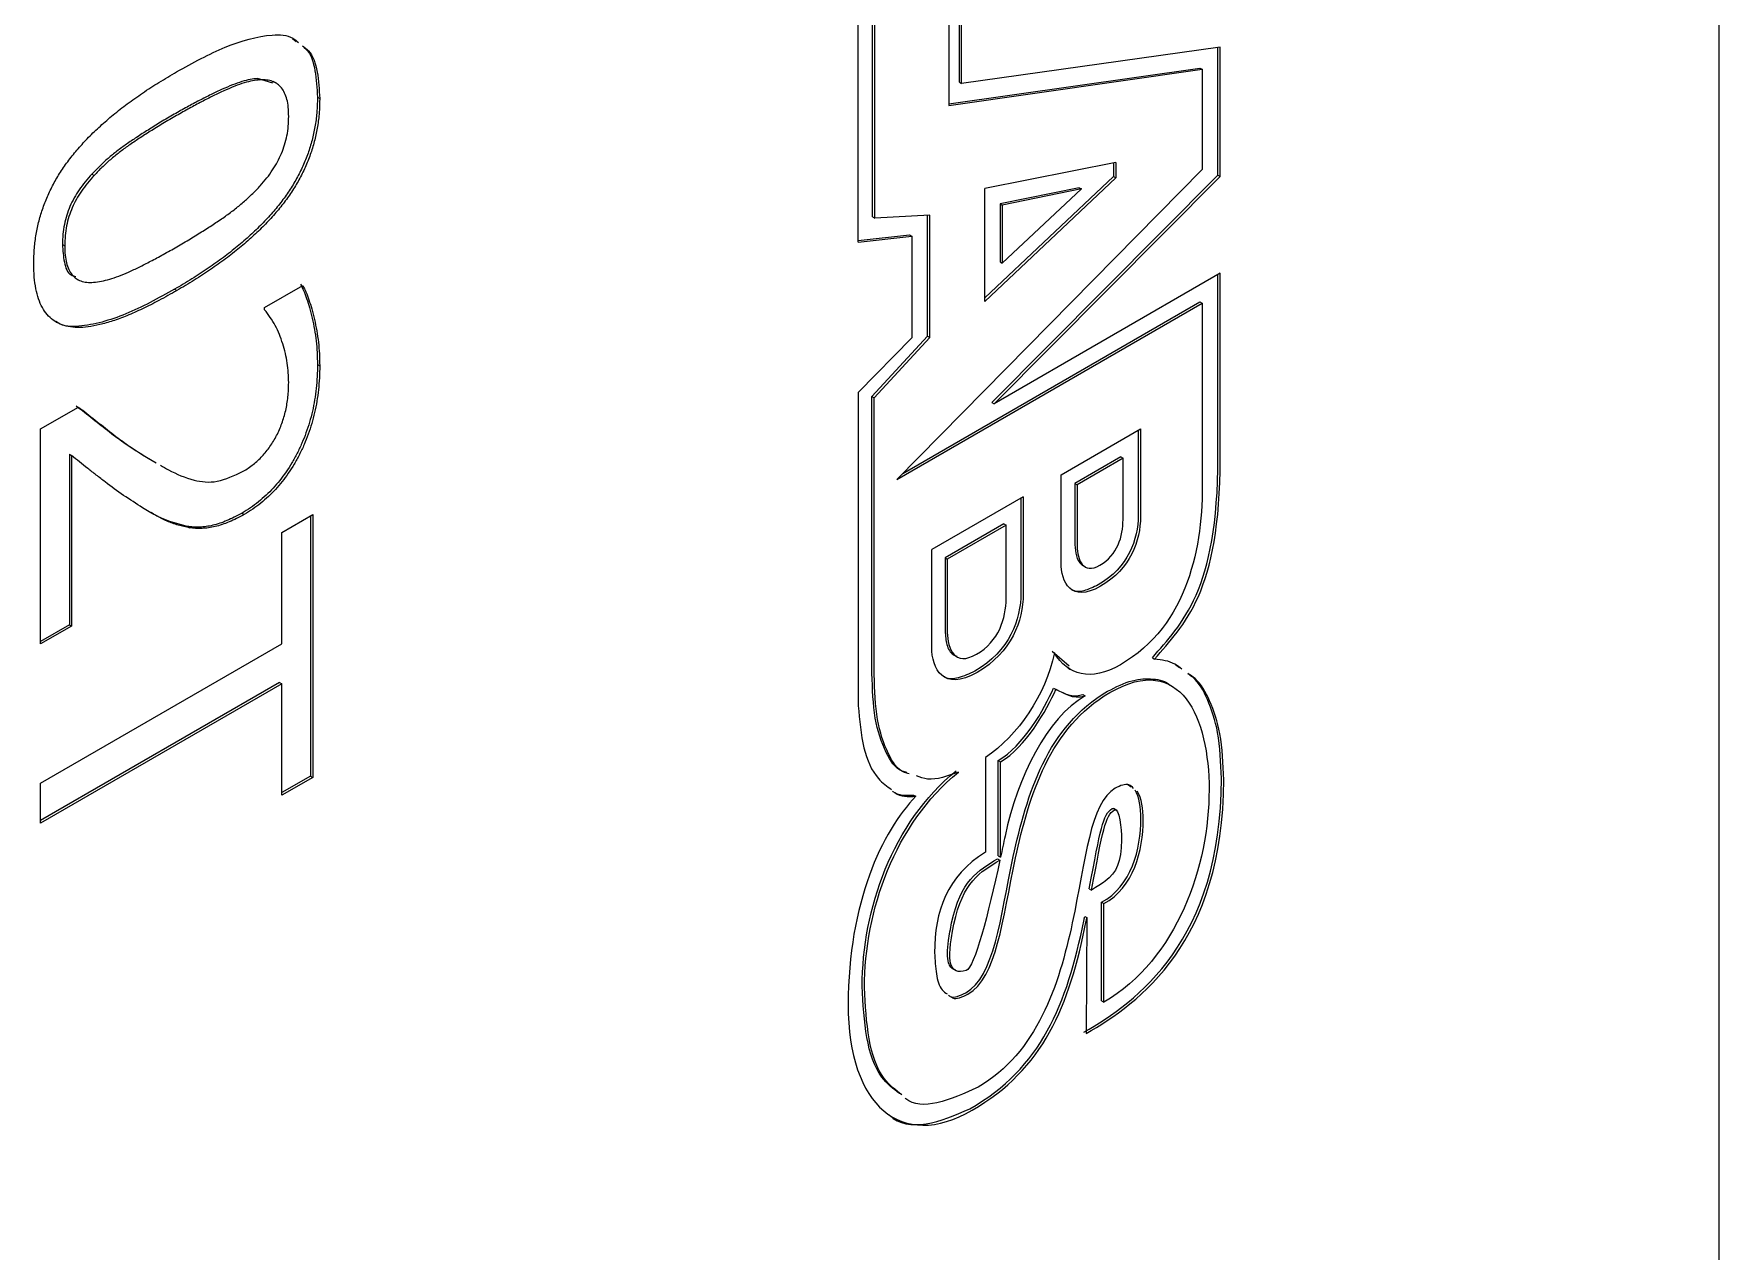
# Model space of a CAD drawing. Header units: inches. Extents: x 0.1 to 10.9, y 0 to 8.5.
# Drawn here: x 10.1852 to 10.448, y 6.5961 to 6.7858 of the extents above; entities that cross this region are included whole.
import ezdxf

# ---------------------------------------------------------------- set-up
doc = ezdxf.new("R2010")
doc.units = ezdxf.units.IN
doc.header["$MEASUREMENT"] = 0

msp = doc.modelspace()

# ---------------------------------------------------------------- linework, layer by layer
at = {"color": 7, "linetype": 'Continuous', "lineweight": 0}
for p, q in [((10.4479522956, 6.3239032579), (10.4479522956, 7.4833912108)), ((10.3137669305, 6.7533108772), (10.3137669305, 6.8294304929)), ((10.315962095, 6.7572316459), (10.315962095, 6.81178351)), ((10.3163156484, 6.7570275438), (10.3163156484, 6.811579408)), ((10.3278633851, 6.8028658383), (10.3278633851, 6.7745758213)), ((10.32951216, 6.7781963183), (10.32951216, 6.8008477721)), ((10.3298657133, 6.7779922163), (10.3298657133, 6.8006436701)), ((10.2255970394, 6.785011937), (10.2261427223, 6.7845736361)), ((10.3701705497, 6.7836906973), (10.3298657133, 6.7779922163)), ((10.3698169963, 6.7637220685), (10.3698169963, 6.7836407103)), ((10.3701705497, 6.7635179665), (10.3701705497, 6.7836906973)), ((10.3278633851, 6.7748303968), (10.3670140456, 6.7804195674)), ((10.3670140456, 6.7804195674), (10.367367599, 6.7802154653)), ((10.2225161039, 6.7780373445), (10.2201469933, 6.7787736523)), ((10.2201469933, 6.7787736523), (10.2205005467, 6.7785695503)), ((10.2230324808, 6.7780543378), (10.222590539, 6.7783094653)), ((10.3278633851, 6.7745758213), (10.367367599, 6.7802154653)), ((10.32951216, 6.7781963183), (10.3298657133, 6.7779922163)), ((10.367367599, 6.7802154653), (10.367367599, 6.764589914)), ((10.2294697263, 6.7758609439), (10.2298232797, 6.7756568419)), ((10.3539169961, 6.7657209531), (10.3334848051, 6.7616356971)), ((10.3535634427, 6.7656502629), (10.3535634427, 6.763523719)), ((10.3539169961, 6.7657209531), (10.3539169961, 6.7633196169)), ((10.1943101842, 6.7638971397), (10.1946637376, 6.7636930377)), ((10.367367599, 6.764589914), (10.3197735794, 6.7162930525)), ((10.3535634427, 6.763523719), (10.3334848051, 6.7446077073)), ((10.3539169961, 6.7633196169), (10.3334848051, 6.7440705239)), ((10.3345836192, 6.7283038214), (10.3698169963, 6.7637220685)), ((10.3349371726, 6.7280997193), (10.3701705497, 6.7635179665)), ((10.3535634427, 6.763523719), (10.3539169961, 6.7633196169)), ((10.3698169963, 6.7637220685), (10.3701705497, 6.7635179665)), ((10.3334848051, 6.7440705239), (10.3334848051, 6.7616356971)), ((10.3481816497, 6.7617777737), (10.3358552395, 6.759272707)), ((10.3485352031, 6.7615736717), (10.3362087929, 6.759068605)), ((10.3362087929, 6.7499998188), (10.3485352031, 6.7615736717)), ((10.3481816497, 6.7617777737), (10.3485352031, 6.7615736717)), ((10.315962095, 6.7572316459), (10.3163156484, 6.7570275438)), ((10.3249239612, 6.7575158581), (10.3163156484, 6.7570275438)), ((10.3245704078, 6.7386526342), (10.3245704078, 6.7574958025)), ((10.3249239612, 6.7384485321), (10.3249239612, 6.7575158581)), ((10.3358552395, 6.759272707), (10.3358552395, 6.7502039208)), ((10.3358552395, 6.759272707), (10.3362087929, 6.759068605)), ((10.3362087929, 6.759068605), (10.3362087929, 6.7499998188)), ((10.3137669305, 6.7535543696), (10.3217514821, 6.7544439504)), ((10.3137669305, 6.7533108772), (10.3221050355, 6.7542398483)), ((10.3217514821, 6.7544439504), (10.3221050355, 6.7542398483)), ((10.3221050355, 6.7542398483), (10.3221050355, 6.7384013603)), ((10.189728535, 6.7529188425), (10.1900820884, 6.7527147405)), ((10.3358552395, 6.7502039208), (10.3362087929, 6.7499998188)), ((10.1916575442, 6.747731039), (10.1920994859, 6.7474759115)), ((10.2212305897, 6.7430993753), (10.2271884118, 6.7465387528)), ((10.3701705497, 6.748439515), (10.3349371726, 6.7280997193)), ((10.3698169963, 6.719809973), (10.3698169963, 6.7482354129)), ((10.3701705497, 6.719605871), (10.3701705497, 6.748439515)), ((10.2072076105, 6.7459549646), (10.2075611639, 6.7457508626)), ((10.3197735794, 6.7162930525), (10.367367599, 6.7437684952)), ((10.3207066604, 6.7172399128), (10.3670140456, 6.7439725973)), ((10.3670140456, 6.7439725973), (10.367367599, 6.7437684952)), ((10.367367599, 6.7437684952), (10.367367599, 6.7161562918)), ((10.2212305897, 6.7427602266), (10.2212305897, 6.7430993753)), ((10.3221050355, 6.7384013603), (10.3137669305, 6.7298604276)), ((10.3158918044, 6.7292478638), (10.3245704078, 6.7386526342)), ((10.3162453578, 6.7290437618), (10.3249239612, 6.7384485321)), ((10.3245704078, 6.7386526342), (10.3249239612, 6.7384485321)), ((10.2294697263, 6.7342425564), (10.2298232797, 6.7340384544)), ((10.3137669305, 6.7298604276), (10.3137669305, 6.6810806735)), ((10.3158918044, 6.6861028735), (10.3158918044, 6.7292478638)), ((10.3158918044, 6.7292478638), (10.3162453578, 6.7290437618)), ((10.3162453578, 6.6858987715), (10.3162453578, 6.7290437618)), ((10.3345836192, 6.7283038214), (10.3349371726, 6.7280997193)), ((10.1863227866, 6.7241878446), (10.1922302609, 6.727598157)), ((10.1863227866, 6.6906993354), (10.1863227866, 6.7241878446)), ((10.3453744096, 6.7170572753), (10.3577391601, 6.7241952938)), ((10.3573856067, 6.7239911918), (10.3573856067, 6.7107124122)), ((10.3577391601, 6.7241952938), (10.3577391601, 6.7105083102)), ((10.1908026213, 6.7202538793), (10.1908026213, 6.693693693)), ((10.1908026213, 6.7202538793), (10.1911561747, 6.7200497772)), ((10.1911561747, 6.7200497772), (10.1911561747, 6.6934895909)), ((10.2022147877, 6.7201462188), (10.2039882424, 6.7191359337)), ((10.2022147877, 6.7201462188), (10.2025683411, 6.7199421168)), ((10.2025683411, 6.7199421168), (10.2043417958, 6.7189318316)), ((10.3546730296, 6.719837586), (10.3475362545, 6.7157176134)), ((10.355026583, 6.719633484), (10.3478898079, 6.7155135114)), ((10.3546730296, 6.719837586), (10.355026583, 6.719633484)), ((10.355026583, 6.7100787382), (10.355026583, 6.719633484)), ((10.3453744096, 6.7033702916), (10.3453744096, 6.7170572753)), ((10.3475362545, 6.7157176134), (10.3475362545, 6.7061628676)), ((10.3475362545, 6.7157176134), (10.3478898079, 6.7155135114)), ((10.3478898079, 6.7155135114), (10.3478898079, 6.7059587656)), ((10.3394613294, 6.7136437268), (10.3252115136, 6.7054174832)), ((10.339107776, 6.7134396247), (10.339107776, 6.6986449885)), ((10.3394613294, 6.7136437268), (10.3394613294, 6.6984408865)), ((10.2177135166, 6.7110894949), (10.21806707, 6.7108853929)), ((10.2239158053, 6.7080602201), (10.2287491934, 6.7108504757)), ((10.22839564, 6.7106463736), (10.22839564, 6.6701241775)), ((10.2287491934, 6.7108504757), (10.2287491934, 6.6699200755)), ((10.2091795657, 6.7090117988), (10.2095331191, 6.7088076968)), ((10.2239158053, 6.6906958079), (10.2239158053, 6.7080602201)), ((10.3364540787, 6.7093990702), (10.327285267, 6.7041060279)), ((10.3368076321, 6.7091949682), (10.3276388204, 6.7039019259)), ((10.3364540787, 6.7093990702), (10.3368076321, 6.7091949682)), ((10.3368076321, 6.6977796612), (10.3368076321, 6.7091949682)), ((10.3252115136, 6.6902146429), (10.3252115136, 6.7054174832)), ((10.327285267, 6.7041060279), (10.327285267, 6.6926907209)), ((10.327285267, 6.7041060279), (10.3276388204, 6.7039019259)), ((10.3276388204, 6.7039019259), (10.3276388204, 6.6924866189)), ((10.1908026213, 6.693693693), (10.1863227866, 6.6911075394)), ((10.1908026213, 6.693693693), (10.1911561747, 6.6934895909)), ((10.1911561747, 6.6934895909), (10.1863227866, 6.6906993354)), ((10.1863227866, 6.6689938201), (10.2239158053, 6.6906958079)), ((10.3466380196, 6.6872256361), (10.3439824727, 6.6895061715)), ((10.3595961082, 6.6885469161), (10.3599496616, 6.6883428141)), ((10.346402138, 6.6869624966), (10.3468440797, 6.6867073691)), ((10.3638147845, 6.6869945631), (10.3632493059, 6.6874017097)), ((10.2235622519, 6.6846983341), (10.1863227866, 6.6632004484)), ((10.2239158053, 6.6844942321), (10.1863227866, 6.6627922443)), ((10.2235622519, 6.6846983341), (10.2239158053, 6.6844942321)), ((10.2239158053, 6.6671298199), (10.2239158053, 6.6844942321)), ((10.3442011038, 6.6838272228), (10.3445546572, 6.6836231208)), ((10.3487736424, 6.6828100735), (10.3491271958, 6.6826059715)), ((10.3335678758, 6.6729891736), (10.3335678758, 6.6582891592)), ((10.22839564, 6.6701241775), (10.2239158053, 6.667538024)), ((10.22839564, 6.6701241775), (10.2287491934, 6.6699200755)), ((10.3355841188, 6.6576834575), (10.3355841188, 6.6725574054)), ((10.3355841188, 6.6725574054), (10.3359376722, 6.6723533034)), ((10.3359376722, 6.6574793555), (10.3359376722, 6.6723533034)), ((10.1863227866, 6.6627922443), (10.1863227866, 6.6689938201)), ((10.2287491934, 6.6699200755), (10.2239158053, 6.6671298199)), ((10.3562910082, 6.6684057737), (10.3557339157, 6.6688262683)), ((10.3223767943, 6.667168442), (10.3227303477, 6.6669643399)), ((10.3539642521, 6.6648332108), (10.3535223103, 6.6650883384)), ((10.3354827908, 6.6572222798), (10.3358363442, 6.6570181778)), ((10.3355841188, 6.6576834575), (10.3359376722, 6.6574793555)), ((10.349749951, 6.652575863), (10.3501035044, 6.652371761)), ((10.3516838546, 6.635092995), (10.3516838546, 6.6504708229)), ((10.3516838546, 6.6504708229), (10.352037408, 6.6502667209)), ((10.352037408, 6.6348888929), (10.352037408, 6.6502667209)), ((10.3490475018, 6.648269648), (10.3494010552, 6.6480655459)), ((10.3494010552, 6.6480655459), (10.3492915114, 6.6300110051)), ((10.3516838546, 6.635092995), (10.352037408, 6.6348888929))]:
    msp.add_line(p, q, dxfattribs=at)
for points, knots in [([(10.20751081609559, 6.779830464217912), (10.21005580143876, 6.781223380759951), (10.2151393371082, 6.784005691842814), (10.22129907242135, 6.785716186838544), (10.22516664954098, 6.785581281386487), (10.2262214621766, 6.784619983856584), (10.22649627570284, 6.78436953410367)], [0, 0, 0, 0, 0.3741901144099078, 0.7474340859621414, 0.9341982385294112, 0.9999999999999999, 0.9999999999999999, 0.9999999999999999, 0.9999999999999999]), ([(10.22711758835515, 6.783870486339508), (10.22745235192796, 6.783638292718015), (10.2286417903282, 6.782813292532421), (10.22958865811865, 6.779886782026001), (10.22974502163999, 6.777067738699927), (10.22982327967757, 6.775656841857343)], [0, 0, 0, 0, 0.1636359501515197, 0.5814099817951495, 1, 1, 1, 1]), ([(10.22739314450204, 6.783569278026655), (10.22750378948819, 6.783485745412919), (10.22844445297921, 6.782775581466227), (10.22921392552429, 6.780061829369516), (10.22938440392448, 6.77726214953583), (10.22946972628698, 6.775860943885299)], [0, 0, 0, 0, 0.0624300560450299, 0.5307576647041069, 1, 1, 1, 1]), ([(10.18524870030657, 6.749924484915082), (10.18526292185729, 6.750647699569723), (10.18529053525225, 6.752051935456898), (10.18555793510668, 6.754214091152736), (10.1859800421443, 6.756320225367915), (10.18657809961836, 6.75837705641394), (10.18734780879604, 6.760383161223784), (10.18829863955178, 6.762336606830456), (10.18941502276404, 6.764245160943331), (10.19071780342334, 6.766095945274907), (10.19219119293708, 6.767904667241045), (10.19383957678834, 6.769695498954763), (10.19567668212291, 6.771438623440917), (10.19768777354698, 6.773186179450287), (10.19988507274889, 6.774889477852107), (10.2022630546123, 6.776581310446149), (10.20482635496399, 6.778239444133583), (10.20659596527511, 6.779288252593979), (10.20751081609559, 6.779830464217912)], [0, 0, 0, 0, 0.0609705324256409, 0.1183839530117752, 0.1728683261115656, 0.2249171320423113, 0.2754073777974069, 0.3256850574905567, 0.3765522495567234, 0.4289733151988126, 0.4841468959321116, 0.5428839165847205, 0.6061574134341571, 0.6740704306637177, 0.7471114027988757, 0.825635461980373, 0.909857249549485, 1, 1, 1, 1]), ([(10.22014699328977, 6.778773652297363), (10.21976926851173, 6.778735454604959), (10.21897458275444, 6.778655091430819), (10.21766229681457, 6.778313656715269), (10.2161934307498, 6.777785665876356), (10.21458184848823, 6.777100305910907), (10.21285146206815, 6.776280984321052), (10.21102668315514, 6.775349007842323), (10.20911855682694, 6.774327350780113), (10.2078202375123, 6.773589572545287), (10.207157262705, 6.773212832880746)], [0, 0, 0, 0, 0.0929388792474149, 0.1955317943911898, 0.3090434455117372, 0.4330428091748146, 0.5654003821307679, 0.7044545410179787, 0.8490824317963998, 1, 1, 1, 1]), ([(10.22050054668036, 6.778569550269407), (10.22012282190232, 6.778531352577003), (10.21932813614504, 6.778450989402863), (10.21801585020517, 6.778109554687313), (10.21654698414039, 6.7775815638484), (10.21493540187882, 6.776896203882951), (10.21320501545875, 6.776076882293096), (10.21138023654573, 6.775144905814368), (10.20947211021753, 6.774123248752157), (10.20817379090289, 6.773385470517331), (10.20751081609559, 6.773008730852791)], [0, 0, 0, 0, 0.0929388792474149, 0.1955317943911898, 0.3090434455117372, 0.4330428091748146, 0.5654003821307679, 0.7044545410179787, 0.8490824317963998, 1, 1, 1, 1]), ([(10.22498989155301, 6.772866586285289), (10.22497851803248, 6.773351985069774), (10.22495659144846, 6.774287767196612), (10.22474745917971, 6.775522399096978), (10.22439221180287, 6.776538186871258), (10.22390103548353, 6.777350711292996), (10.22325966319458, 6.777953606280806), (10.22247591929468, 6.778359940336542), (10.22155220006188, 6.778583118582779), (10.22085846654342, 6.778574168111131), (10.22050054668036, 6.778569550269407)], [0, 0, 0, 0, 0.1413536143255751, 0.27251033599184, 0.3940919919249369, 0.5103987383406036, 0.6257412246736566, 0.743971134775401, 0.8679063156940651, 1, 1, 1, 1]), ([(10.22946972628698, 6.775860943885299), (10.22945531017988, 6.77513766784711), (10.22942731902289, 6.773733312774045), (10.22916247084714, 6.771571099758129), (10.22873110126627, 6.76946298967921), (10.22812079151639, 6.767399259038817), (10.22733796190392, 6.765387379847475), (10.22637764079456, 6.763420917094636), (10.22524367029559, 6.761505434226431), (10.2239259303694, 6.759649341622957), (10.22244165450158, 6.757827788503604), (10.22078399679179, 6.756042840002779), (10.2189489747498, 6.754286657546403), (10.21694094904687, 6.752566679797833), (10.21475935874134, 6.750847768462845), (10.21239916230472, 6.749173728026727), (10.20986140601115, 6.747527920262844), (10.2081113030688, 6.746490600563293), (10.20720761049796, 6.745954964582468)], [0, 0, 0, 0, 0.0610381352801231, 0.118515214669335, 0.1731318275738148, 0.2250876475801942, 0.2761485852370976, 0.3266518727072529, 0.3779715667728398, 0.4308956495402445, 0.4863703829398294, 0.5456778430249744, 0.608759566549445, 0.676681230459129, 0.7493085671709753, 0.8273716154608273, 0.9108606786214036, 1, 1, 1, 1]), ([(10.22982327967757, 6.775656841857343), (10.22980886357048, 6.774933565819154), (10.22978087241349, 6.773529210746091), (10.22951602423774, 6.771366997730174), (10.22908465465686, 6.769258887651255), (10.22847434490699, 6.767195157010861), (10.22769151529452, 6.76518327781952), (10.22673119418516, 6.76321681506668), (10.22559722368619, 6.761301332198475), (10.22427948375999, 6.759445239595001), (10.22279520789217, 6.757623686475648), (10.22113755018239, 6.755838737974824), (10.21930252814039, 6.754082555518448), (10.21729450243747, 6.752362577769878), (10.21511291213193, 6.75064366643489), (10.21275271569531, 6.748969625998771), (10.21021495940174, 6.747323818234888), (10.20846485645939, 6.746286498535337), (10.20756116388855, 6.745750862554512)], [0, 0, 0, 0, 0.0610381352801231, 0.118515214669335, 0.1731318275738148, 0.2250876475801942, 0.2761485852370976, 0.3266518727072529, 0.3779715667728398, 0.4308956495402445, 0.4863703829398294, 0.5456778430249744, 0.608759566549445, 0.676681230459129, 0.7493085671709753, 0.8273716154608273, 0.9108606786214036, 1, 1, 1, 1]), ([(10.207157262705, 6.773212832880746), (10.20644396827037, 6.772798301805799), (10.2050786445199, 6.772004843880916), (10.20311991320266, 6.770808086069695), (10.20134351120187, 6.769664147723831), (10.19972936694806, 6.768588490245872), (10.19824596506598, 6.767499612031417), (10.19685732945342, 6.766369700357603), (10.19554294283325, 6.765184509246886), (10.19471592351725, 6.764320853198382), (10.19431018420029, 6.763897139739173)], [0, 0, 0, 0, 0.1641007877079225, 0.3141068989893865, 0.4507499698644461, 0.5734501429382801, 0.6864814603067114, 0.7948918672846363, 0.8993730472043213, 1, 1, 1, 1]), ([(10.20751081609559, 6.773008730852791), (10.20679752166096, 6.772594199777844), (10.20543219791049, 6.77180074185296), (10.20347346659326, 6.770603984041739), (10.20169706459247, 6.769460045695875), (10.20008292033866, 6.768384388217917), (10.19859951845657, 6.767295510003462), (10.19721088284401, 6.766165598329647), (10.19589649622384, 6.764980407218931), (10.19506947690785, 6.764116751170426), (10.19466373759088, 6.763693037711217)], [0, 0, 0, 0, 0.1641007877079225, 0.3141068989893865, 0.4507499698644461, 0.5734501429382801, 0.6864814603067114, 0.7948918672846363, 0.8993730472043213, 1, 1, 1, 1]), ([(10.22055089447333, 6.762067539975797), (10.22089940874505, 6.762469284841194), (10.2215773203934, 6.763250737843286), (10.22249298628543, 6.764504632138524), (10.22325865574494, 6.765797396372928), (10.22390366346034, 6.767117194599511), (10.22439353752956, 6.768488978993851), (10.22474730108858, 6.769911407973334), (10.2249576216148, 6.771394554422169), (10.22497882445646, 6.772361747427449), (10.22498989155301, 6.772866586285289)], [0, 0, 0, 0, 0.1302103697878132, 0.2532783692788674, 0.369790195035373, 0.484552028192487, 0.6009434904605024, 0.7234800303141172, 0.8556668370176828, 1, 1, 1, 1]), ([(10.19431018420029, 6.763897139739173), (10.19395549037357, 6.763502986797458), (10.19326731466586, 6.762738252654439), (10.19234081499863, 6.761483751093969), (10.19154220376558, 6.76019520202667), (10.19087335993435, 6.758856138970613), (10.19035395616162, 6.757457340139007), (10.18998445182011, 6.755993438732344), (10.18976878234955, 6.754457071652174), (10.18974237783601, 6.753447906242505), (10.18972853504055, 6.752918842515091)], [0, 0, 0, 0, 0.1279442181211489, 0.248236919337022, 0.3644446802024283, 0.4785790913491303, 0.5947180955730499, 0.7179626744033678, 0.8521394834580089, 1, 1, 1, 1]), ([(10.19466373759088, 6.763693037711217), (10.19430904376416, 6.763298884769502), (10.19362086805646, 6.762534150626483), (10.19269436838922, 6.761279649066014), (10.19189575715617, 6.759991099998716), (10.19122691332494, 6.758652036942657), (10.19070750955222, 6.757253238111052), (10.1903380052107, 6.755789336704388), (10.19012233574015, 6.754252969624218), (10.1900959312266, 6.753243804214549), (10.19008208843114, 6.752714740487135)], [0, 0, 0, 0, 0.1279442181211489, 0.248236919337022, 0.3644446802024283, 0.4785790913491303, 0.5947180955730499, 0.7179626744033678, 0.8521394834580089, 1, 1, 1, 1]), ([(10.20756116388855, 6.752572595919635), (10.20826329109586, 6.752983887487932), (10.20962032672905, 6.753778810840859), (10.21158173888523, 6.754988181908811), (10.21340057963483, 6.756163703002088), (10.21508113956143, 6.757300976841124), (10.21663453597848, 6.758436718003289), (10.21805207861837, 6.759623911600228), (10.21936035757132, 6.760795869092979), (10.22016234240804, 6.761652508449224), (10.22055089447333, 6.762067539975797)], [0, 0, 0, 0, 0.1596390547284461, 0.3085422177946086, 0.4461596026688031, 0.5738670460683671, 0.6920473966126373, 0.8020714817751898, 0.9041059992488368, 0.9999999999999999, 0.9999999999999999, 0.9999999999999999, 0.9999999999999999]), ([(10.18972853504055, 6.752918842515091), (10.18978709742884, 6.751994497583299), (10.18990406932805, 6.750148220726438), (10.19059898481557, 6.748195898193032), (10.19156305049915, 6.748008046721309), (10.19182169654303, 6.747957648661481)], [0, 0, 0, 0, 0.4231751149783248, 0.8452455293608019, 1, 1, 1, 1]), ([(10.19008208843114, 6.752714740487135), (10.19009339118636, 6.752229279713488), (10.19011518134461, 6.751293378080065), (10.19032572644936, 6.750056817996963), (10.19067990781914, 6.749033972558252), (10.19116888277061, 6.748212201557808), (10.19181002634632, 6.747607282397212), (10.19259721878288, 6.747213385324771), (10.19351645319728, 6.746993902896289), (10.19421299437978, 6.74702489691796), (10.19457143330378, 6.747040846389517)], [0, 0, 0, 0, 0.1414581697554189, 0.2727119044869395, 0.3952640915827996, 0.5124813484088729, 0.6279091504467654, 0.7455860340844481, 0.8690789999429589, 1, 1, 1, 1]), ([(10.19457143330378, 6.747040846389517), (10.19497475962387, 6.747091737098136), (10.19580130611772, 6.747196028672191), (10.19712211987873, 6.747528948957052), (10.19853726304048, 6.747997203147375), (10.20006589017492, 6.748630895492199), (10.20172174835898, 6.749420865476831), (10.20352657117418, 6.750337805568024), (10.2054908171337, 6.751394697241405), (10.20685344412749, 6.752169947344383), (10.20756116388855, 6.752572595919635)], [0, 0, 0, 0, 0.0984830338409536, 0.2018236903236752, 0.3118036002414653, 0.4275604681080351, 0.5528371043405487, 0.6899319682034478, 0.8389571949046271, 0.9999999999999999, 0.9999999999999999, 0.9999999999999999, 0.9999999999999999]), ([(10.20756116388855, 6.745750862554512), (10.20663224544921, 6.745227304972301), (10.20483714478664, 6.744215549232598), (10.20223849337026, 6.742912033144109), (10.19983085034542, 6.741831309703479), (10.19761232236156, 6.741001886908946), (10.19558874398363, 6.740424575234802), (10.193747347669, 6.740059150461018), (10.19209998398204, 6.739950079115361), (10.19064069159461, 6.740087545179955), (10.18936821190196, 6.740481926811484), (10.18825471773436, 6.741091305644838), (10.187322848461, 6.74196607913558), (10.18656458798634, 6.743086220572542), (10.18596227487602, 6.744435595246832), (10.18555065284518, 6.746043369952885), (10.18529248617784, 6.747876083562563), (10.18526359185176, 6.749227825001077), (10.18524870030657, 6.749924484915082)], [0, 0, 0, 0, 0.0914072369269556, 0.1766411179085062, 0.2561617773375919, 0.3297025475052989, 0.3981326595607562, 0.4614147486825463, 0.5201907225520733, 0.5750949351457791, 0.6271223329766321, 0.6777301011362213, 0.7276094883997962, 0.7779011121402812, 0.8296305654851193, 0.8834447804353313, 0.9399298216911767, 1, 1, 1, 1]), ([(10.22683485845518, 6.746742854813224), (10.22700240676716, 6.746412491809403), (10.22735769840382, 6.745711946331324), (10.2278089097082, 6.744477679408472), (10.22825474375058, 6.743048809131283), (10.2286615329363, 6.741433716371273), (10.22902089335143, 6.739713690331715), (10.22928437857225, 6.737928758250151), (10.2294390149332, 6.736111329260314), (10.22945957203583, 6.73486043826547), (10.22946972628698, 6.734242556380758)], [0, 0, 0, 0, 0.097334414248562, 0.2064007863314754, 0.3284190930651012, 0.4634617382411543, 0.6026608138249574, 0.7377650930281812, 0.8704681709077557, 1, 1, 1, 1]), ([(10.22718841184578, 6.746538752785269), (10.22735596015776, 6.746208389781447), (10.22771125179441, 6.745507844303368), (10.22816246309879, 6.744273577380516), (10.22860829714118, 6.742844707103327), (10.22901508632689, 6.741229614343319), (10.22937444674202, 6.739509588303759), (10.22963793196285, 6.737724656222195), (10.22979256832379, 6.735907227232358), (10.22981312542642, 6.734656336237514), (10.22982327967757, 6.734038454352802)], [0, 0, 0, 0, 0.097334414248562, 0.2064007863314754, 0.3284190930651012, 0.4634617382411543, 0.6026608138249574, 0.7377650930281812, 0.8704681709077557, 1, 1, 1, 1]), ([(10.20720761049796, 6.745954964582468), (10.20465833949249, 6.744554203178358), (10.1995662337507, 6.741756216940938), (10.1934347962715, 6.740079849345209), (10.18975650644305, 6.74010681546822), (10.18885395552914, 6.740880065511396), (10.18874756582861, 6.740971213655246)], [0, 0, 0, 0, 0.3901418283327567, 0.7792986465160894, 0.9739844583354734, 1, 1, 1, 1]), ([(10.22498989155301, 6.731412928137577), (10.22497817847629, 6.731923623574426), (10.22495415537113, 6.732971041812926), (10.22476468044626, 6.734479820197083), (10.22448293803942, 6.736002773026054), (10.22406705900716, 6.737491752901408), (10.22355599009154, 6.738957815805475), (10.22290346098027, 6.740327966222321), (10.22213489720885, 6.741612244479172), (10.22153411726042, 6.742374910502521), (10.22123058967834, 6.742760226581395)], [0, 0, 0, 0, 0.1078947100867324, 0.2212882258748174, 0.3400674186500213, 0.465745862714968, 0.5952781133157016, 0.7271732183243124, 0.8621617555932051, 1, 1, 1, 1]), ([(10.22946972628698, 6.734242556380757), (10.22946074696681, 6.733616754464403), (10.22944321864597, 6.732395141183232), (10.22928711672729, 6.730540876572218), (10.22904927216156, 6.728740488789117), (10.22870713819739, 6.726981044159577), (10.22825220374008, 6.72526398302208), (10.22770648917259, 6.723595169561153), (10.22706649700276, 6.721970223152851), (10.22632053850081, 6.720404637606443), (10.22549861578765, 6.718904047304069), (10.22459197759786, 6.717493581630177), (10.22362011677496, 6.71617418172655), (10.22257469561125, 6.71495317529414), (10.22145902274374, 6.713832590573935), (10.2202709363526, 6.712811241237098), (10.21901411844465, 6.711876940591319), (10.21815328458372, 6.711355751168197), (10.21771351662983, 6.711089494905992)], [0, 0, 0, 0, 0.0774912602445035, 0.1512688763255612, 0.2212358185492315, 0.2878657986575995, 0.3521779654121571, 0.4140790289298801, 0.474130606214996, 0.533753845242352, 0.5916938636384497, 0.6483573227833893, 0.7047472871971656, 0.760495825555136, 0.8172955382314505, 0.8759015958495368, 0.9366027479283072, 1, 1, 1, 1]), ([(10.22982327967757, 6.734038454352802), (10.2298143003574, 6.733412652436447), (10.22979677203656, 6.732191039155276), (10.22964067011788, 6.730336774544262), (10.22940282555216, 6.728536386761162), (10.22906069158798, 6.726776942131621), (10.22860575713067, 6.725059880994125), (10.22806004256318, 6.723391067533197), (10.22742005039335, 6.721766121124895), (10.2266740918914, 6.720200535578487), (10.22585216917824, 6.718699945276114), (10.22494553098845, 6.717289479602221), (10.22397367016555, 6.715970079698594), (10.22292824900184, 6.714749073266185), (10.22181257613433, 6.713628488545979), (10.22062448974319, 6.712607139209143), (10.21936767183525, 6.711672838563363), (10.21850683797431, 6.711151649140242), (10.21806707002042, 6.710885392878038)], [0, 0, 0, 0, 0.0774912602445035, 0.1512688763255612, 0.2212358185492315, 0.2878657986575995, 0.3521779654121571, 0.4140790289298801, 0.474130606214996, 0.533753845242352, 0.5916938636384497, 0.6483573227833893, 0.7047472871971656, 0.760495825555136, 0.8172955382314505, 0.8759015958495368, 0.9366027479283072, 1, 1, 1, 1]), ([(10.21788246144622, 6.717600553981726), (10.21815427645387, 6.717763180788865), (10.21868346334848, 6.718079793089994), (10.21945158132414, 6.718659791249022), (10.22017996823365, 6.719265576867959), (10.2208598596282, 6.719942897584183), (10.22149766814291, 6.720667315599128), (10.22207620159616, 6.721456393424353), (10.22262226774001, 6.722286585138197), (10.22311561906964, 6.723175698540675), (10.22356011322403, 6.724106294012916), (10.22393639574472, 6.72507004438715), (10.22426752372302, 6.726059288633839), (10.22453800594812, 6.727081315175121), (10.22473152060089, 6.728127371104949), (10.22488814815825, 6.729206720909843), (10.22496707168188, 6.730306340117682), (10.22498213649121, 6.731036867360271), (10.22498989155301, 6.731412928137577)], [0, 0, 0, 0, 0.0653251079618642, 0.1271791109784119, 0.1865912750794513, 0.2444826677164309, 0.3007559530407372, 0.3565565659071193, 0.412470660671681, 0.4700601558030714, 0.5291398827655989, 0.5885710959434377, 0.6496701922355903, 0.7133101128407524, 0.7798949219656326, 0.8495894753081474, 0.9225716776416254, 1, 1, 1, 1]), ([(10.19187670754035, 6.727802259010154), (10.19274298585346, 6.72713177656604), (10.19447714014284, 6.72578957511783), (10.19702453140355, 6.723735951964744), (10.19958249172726, 6.721816596578467), (10.20134922108815, 6.720695481999464), (10.20221478769567, 6.720146218844467)], [0, 0, 0, 0, 0.254951435857556, 0.5103730745453041, 0.7601190503780149, 1, 1, 1, 1]), ([(10.19223026093094, 6.727598156982198), (10.19309653924406, 6.726927674538084), (10.19483069353343, 6.725585473089875), (10.19737808479414, 6.723531849936789), (10.19993604511785, 6.721612494550511), (10.20170277447875, 6.720491379971508), (10.20256834108627, 6.719942116816512)], [0, 0, 0, 0, 0.254951435857556, 0.5103730745453041, 0.7601190503780149, 1, 1, 1, 1]), ([(10.20222429783434, 6.711914015444328), (10.20123074515557, 6.712548306331241), (10.19924096699973, 6.713818594437937), (10.19685320142728, 6.715554859405811), (10.19501794548554, 6.717006290111366), (10.19367830453141, 6.718040164368277), (10.19240700703559, 6.719066441174032), (10.19156795162153, 6.719726060703811), (10.19115617468104, 6.720049777239458)], [0, 0, 0, 0, 0.2582379958613071, 0.517170688728601, 0.6446921820518873, 0.7675973360694851, 0.8859454854715016, 1, 1, 1, 1]), ([(10.20503149300158, 6.718538931398829), (10.20544387753769, 6.718298809526496), (10.2070849132782, 6.717343272788171), (10.20984739124783, 6.716128562122616), (10.21376151162893, 6.715659021698423), (10.21650933464145, 6.716953623021939), (10.21788246144622, 6.717600553981726)], [0, 0, 0, 0, 0.1156770512507095, 0.4603232149482853, 0.7303157240867497, 1, 1, 1, 1]), ([(10.20953311911299, 6.708807696760544), (10.20893908669164, 6.708925746459237), (10.20772440296527, 6.709167135721426), (10.20628525790415, 6.709704514852178), (10.20513014131841, 6.710270139791265), (10.20419579758348, 6.710744949969682), (10.20322285296845, 6.71130196236995), (10.20256450221742, 6.711705491015914), (10.20222429783434, 6.711914015444328)], [0, 0, 0, 0, 0.2212373735842945, 0.4523885022070758, 0.5754529151105524, 0.707619826879553, 0.8489118205391262, 1, 1, 1, 1]), ([(10.20917956572239, 6.709011798788499), (10.20770585556223, 6.709383377908727), (10.20571026873864, 6.709886542246118), (10.20399085929827, 6.71091155894253), (10.20354120727052, 6.711179616582092)], [0, 0, 0, 0, 0.7384846115172873, 1, 1, 1, 1]), ([(10.21771351662983, 6.711089494905992), (10.21731322611451, 6.710867981892132), (10.21652767874518, 6.710433275201241), (10.21536976035062, 6.709905197532951), (10.21425348746113, 6.709481524960696), (10.21317224653922, 6.709166815683759), (10.21212929086332, 6.70897350948523), (10.21111887564204, 6.708893477974152), (10.21012520257173, 6.708881559522111), (10.20949542232636, 6.708968296959638), (10.20917956572239, 6.709011798788499)], [0, 0, 0, 0, 0.1332668984910411, 0.2615287085794998, 0.387239132214746, 0.5101231436533246, 0.6320575729279708, 0.7534965708069117, 0.8763699932083059, 1, 1, 1, 1]), ([(10.21806707002042, 6.710885392878038), (10.2176667795051, 6.710663879864176), (10.21688123213577, 6.710229173173285), (10.21572331374121, 6.709701095504997), (10.21460704085172, 6.709277422932741), (10.21352579992982, 6.708962713655803), (10.21248284425392, 6.708769407457274), (10.21147242903263, 6.708689375946197), (10.21047875596232, 6.708677457494156), (10.20984897571696, 6.708764194931683), (10.20953311911299, 6.708807696760544)], [0, 0, 0, 0, 0.1332668984910411, 0.2615287085794998, 0.387239132214746, 0.5101231436533246, 0.6320575729279708, 0.7534965708069117, 0.8763699932083059, 1, 1, 1, 1]), ([(10.34753625447874, 6.706162867592291), (10.34758091016084, 6.705554412483209), (10.34767189568367, 6.704314691049771), (10.34826856433723, 6.70312134303957), (10.34890655791063, 6.702848394139524), (10.34911150750117, 6.70276071180598)], [0, 0, 0, 0, 0.3954897838091097, 0.8058066312125778, 1, 1, 1, 1]), ([(10.35115758819597, 6.699890908161552), (10.35040002787638, 6.699533481793568), (10.34900725942145, 6.698876356337796), (10.34760353538455, 6.698779681318045), (10.34716175705625, 6.699113893048171), (10.34713968494136, 6.699130590924081)], [0, 0, 0, 0, 0.531183769614785, 0.9765770182985464, 1, 1, 1, 1]), ([(10.32728526703657, 6.692690720892822), (10.32734366469026, 6.691966257194203), (10.32746347654856, 6.690479907375123), (10.32819144452344, 6.68913608242373), (10.32892446381975, 6.688864268219184), (10.32911986643692, 6.688791810089885)], [0, 0, 0, 0, 0.4108647608704113, 0.8429528824554191, 1, 1, 1, 1]), ([(10.3213333402949, 6.670692285148533), (10.32109070845661, 6.670751728719439), (10.31962035727756, 6.67111195730767), (10.31779062514046, 6.674004150649771), (10.31611449402612, 6.67911016639426), (10.3159684272183, 6.68369683081796), (10.31589180443895, 6.686102873514082)], [0, 0, 0, 0, 0.0510058922255126, 0.3090961775677945, 0.6375701507406802, 1, 1, 1, 1]), ([(10.3216868936855, 6.670488183120578), (10.3214442618472, 6.670547626691484), (10.31997391066816, 6.670907855279714), (10.31814417853105, 6.673800048621816), (10.31646804741671, 6.678906064366304), (10.31632198060889, 6.683492728790005), (10.31624535782954, 6.685898771486126)], [0, 0, 0, 0, 0.0510058922255126, 0.3090961775677945, 0.6375701507406802, 1, 1, 1, 1]), ([(10.33193174765687, 6.68647927845176), (10.33105757540133, 6.686061473011364), (10.32945604392536, 6.685296030549206), (10.32779591490509, 6.685168051506524), (10.32724800199598, 6.685569402305833), (10.32718521595537, 6.685615393606943)], [0, 0, 0, 0, 0.5155327673776394, 0.9444842805551301, 0.9999999999999999, 0.9999999999999999, 0.9999999999999999, 0.9999999999999999]), ([(10.36416833785128, 6.68679046111684), (10.36382486700004, 6.687067655495935), (10.36264999625034, 6.68801582203407), (10.36106868208352, 6.688207308375652), (10.35994966159718, 6.688342814111059)], [0, 0, 0, 0, 0.2923477764130025, 1, 1, 1, 1]), ([(10.37035467350137, 6.669756610691011), (10.37025762715225, 6.672223756879867), (10.370078938583, 6.676766440109173), (10.36837723314986, 6.681940476296864), (10.36671107158985, 6.684989796575143), (10.36538180614569, 6.68587958925406), (10.36511930118569, 6.68605530659676)], [0, 0, 0, 0, 0.365104642053801, 0.6722563672523769, 0.9352767879555043, 0.9999999999999999, 0.9999999999999999, 0.9999999999999999, 0.9999999999999999]), ([(10.37070822689197, 6.669552508663056), (10.37061024679458, 6.67201829289929), (10.3704298389423, 6.676558468405561), (10.36873895425204, 6.68174828758284), (10.36697304579868, 6.684891081376497), (10.36552125435021, 6.685841122266853), (10.36514379358861, 6.686088129616561)], [0, 0, 0, 0, 0.3552680827511945, 0.6541446018531892, 0.910078791191278, 1, 1, 1, 1]), ([(10.3526104121463, 6.683333095154988), (10.35391715657962, 6.683988427612491), (10.35641351653726, 6.685240352368504), (10.35973354076665, 6.685373816791158), (10.36173311832014, 6.684909974989976), (10.36246082007542, 6.68422840034706), (10.36249391879708, 6.68419739966686)], [0, 0, 0, 0, 0.3527090122697938, 0.6738032567654036, 0.9851632964572927, 0.9999999999999999, 0.9999999999999999, 0.9999999999999999, 0.9999999999999999]), ([(10.31376693054386, 6.681080673496687), (10.31395991732929, 6.678821936364733), (10.31433297164667, 6.674455670368653), (10.31623765478633, 6.669985992758519), (10.31821553206523, 6.668535789230752), (10.31891874986499, 6.668020181440077)], [0, 0, 0, 0, 0.4085276443989747, 0.7897069282495885, 1, 1, 1, 1]), ([(10.32937782741767, 6.670746351909369), (10.32768382461263, 6.670117780382666), (10.32525920072506, 6.669218106820057), (10.3234011267599, 6.669936573477255), (10.32284122630738, 6.670153071751288)], [0, 0, 0, 0, 0.6986662194226149, 1, 1, 1, 1]), ([(10.31910059795146, 6.667770273038141), (10.31912311534852, 6.667750897916061), (10.31994375811761, 6.66704477483292), (10.32117719821853, 6.667107468511705), (10.322376794287, 6.667168441955432)], [0, 0, 0, 0, 0.0274387320594599, 1, 1, 1, 1]), ([(10.31945415134206, 6.667566171010185), (10.31947666873912, 6.667546795888106), (10.32029731150821, 6.666840672804964), (10.32153075160912, 6.666903366483749), (10.32273034767759, 6.666964339927477)], [0, 0, 0, 0, 0.0274387320594599, 1, 1, 1, 1]), ([(10.35664456159025, 6.668201671664916), (10.35642407723613, 6.668430091076798), (10.35599760334661, 6.668871913424756), (10.3549382469794, 6.66878640446556), (10.35420548492068, 6.668430464387413), (10.35381977606372, 6.668243105832127)], [0, 0, 0, 0, 0.336408270662707, 0.6507007911148854, 1, 1, 1, 1]), ([(10.35335485319657, 6.665061313234061), (10.35338297165573, 6.665073589810006), (10.3534419658245, 6.665099346783004), (10.35351311807248, 6.665090943344198), (10.35354971573955, 6.665068815993883), (10.35356476644483, 6.665059716172635)], [0, 0, 0, 0, 0.3490328393455852, 0.7322912722859066, 1, 1, 1, 1]), ([(10.32885287261968, 6.639960132500588), (10.32879331094155, 6.639966284979736), (10.32851207969389, 6.639995335024015), (10.32813010857369, 6.640340056729697), (10.32773932518442, 6.641147080831027), (10.32762475164368, 6.642582205160727), (10.32781509218017, 6.644693593769947), (10.32813504673177, 6.646335722246271), (10.32831497826244, 6.647259199311462)], [0, 0, 0, 0, 0.0294795609521015, 0.1391930846670677, 0.2563631825064743, 0.4441989010653244, 0.6874364125128984, 1, 1, 1, 1]), ([(10.32565242714038, 6.642560517515415), (10.32571326459055, 6.641458533052922), (10.32583064267911, 6.639332394803435), (10.32642271873113, 6.636947128606696), (10.32735341184622, 6.636366787295418), (10.32763853518202, 6.63618899630514)], [0, 0, 0, 0, 0.4273796080761613, 0.8245743589942922, 1, 1, 1, 1]), ([(10.32019748615186, 6.620654371261493), (10.31920973930712, 6.621416473813168), (10.31671108192865, 6.623344329289523), (10.31478368960575, 6.629332881985911), (10.31451280945247, 6.634642111197669), (10.31437371067244, 6.637368436095792)], [0, 0, 0, 0, 0.2412985273494403, 0.6104016924813274, 1, 1, 1, 1]), ([(10.32055103954245, 6.620450269233537), (10.31956329269771, 6.621212371785212), (10.31706463531924, 6.623140227261567), (10.31513724299635, 6.629128779957955), (10.31486636284307, 6.634438009169713), (10.31472726406303, 6.637164334067836)], [0, 0, 0, 0, 0.2412985273494403, 0.6104016924813274, 1, 1, 1, 1]), ([(10.32784106789154, 6.635971016969184), (10.32792268378117, 6.635898551079122), (10.328257436522, 6.635601327641068), (10.32923355474977, 6.63574827902664), (10.33007036265723, 6.636140358703996), (10.33050585321111, 6.636344404333027)], [0, 0, 0, 0, 0.133918418623071, 0.5492748763271964, 0.9999999999999999, 0.9999999999999999, 0.9999999999999999, 0.9999999999999999]), ([(10.32819462128213, 6.635766914941229), (10.32827623717176, 6.635694449051166), (10.32861098991259, 6.635397225613112), (10.32958710814037, 6.635544176998684), (10.33042391604782, 6.63593625667604), (10.3308594066017, 6.636140302305071)], [0, 0, 0, 0, 0.133918418623071, 0.5492748763271964, 0.9999999999999999, 0.9999999999999999, 0.9999999999999999, 0.9999999999999999]), ([(10.33242770791913, 6.621667835473159), (10.33028361791968, 6.62067713317763), (10.32626633368816, 6.618820899199121), (10.32229368475248, 6.618813203721302), (10.32110964460962, 6.61993156095417), (10.32106885349084, 6.61997008924479)], [0, 0, 0, 0, 0.5249821525915392, 0.983635259704202, 1, 1, 1, 1]), ([(10.31851780722501, 6.617395310908478), (10.31856757017987, 6.61734428881609), (10.31996255995501, 6.615914002021881), (10.32425649350695, 6.615336749698435), (10.32883641239109, 6.61728486772602), (10.33113299116517, 6.618261742344271)], [0, 0, 0, 0, 0.0181086836422645, 0.507635219607276, 1, 1, 1, 1])]:
    msp.add_open_spline(points, degree=3, knots=knots, dxfattribs=at)
for points in [[(10.35959610820658, 6.688546916139014), (10.36412985005348, 6.693914446864654), (10.36981699627439, 6.69882199978323), (10.36981699627439, 6.719809973029332)], [(10.35994966159718, 6.688342814111059), (10.36448340344407, 6.693710344836698), (10.37017054966498, 6.698617897755274), (10.37017054966498, 6.719605871001376)], [(10.36736759902753, 6.716156291751985), (10.3675100058992, 6.706071298979889), (10.36522921379118, 6.693591258736864), (10.35460347029015, 6.687457147581947)], [(10.35738560666983, 6.710712412181938), (10.35738560666984, 6.707000777134247), (10.35584925561208, 6.702599350110066), (10.35115758819597, 6.699890908161552)], [(10.35143217880196, 6.702961770141732), (10.35414019152496, 6.704525072610895), (10.35502658301461, 6.707490818806574), (10.35502658301461, 6.710078738159623)], [(10.35773916006043, 6.710508310153982), (10.35773916006043, 6.706796675106292), (10.35620280900268, 6.70239524808211), (10.35151114158657, 6.699686806133597)], [(10.34788980786933, 6.705958765564335), (10.34788980786933, 6.703833614682158), (10.34877619935898, 6.701428505845749), (10.35143217880196, 6.702961770141732)], [(10.35151114158657, 6.699686806133597), (10.34690984776208, 6.69703053574903), (10.34537440956889, 6.700324874519812), (10.34537440956889, 6.703370291632218)], [(10.33910777597831, 6.698644988488906), (10.33910777597831, 6.69452434622778), (10.33733818802498, 6.689600350042396), (10.33193174765687, 6.68647927845176)], [(10.33218945026846, 6.689089218294752), (10.33566837711402, 6.691097560013943), (10.33680763208733, 6.694685753512378), (10.33680763208733, 6.697779661170706)], [(10.3394613293689, 6.69844088646095), (10.3394613293689, 6.694320244199824), (10.33769174141557, 6.68939624801444), (10.33228530104746, 6.686275176423805)], [(10.32763882042716, 6.692486618864866), (10.32763882042716, 6.689947190057742), (10.32877624967135, 6.687118819531157), (10.33218945026846, 6.689089218294752)], [(10.33228530104746, 6.686275176423805), (10.326980645078, 6.683212863715795), (10.32521151355696, 6.686832954386275), (10.32521151355696, 6.69021464289323)], [(10.34433602612968, 6.689302069431148), (10.34288411504391, 6.682651358345386), (10.33875020787515, 6.676512157936462), (10.33356787575699, 6.672989173564159)], [(10.35460347029015, 6.687457147581947), (10.35003914748043, 6.684822220109903), (10.34633291735894, 6.685824003064552), (10.34433602612968, 6.689302069431148)], [(10.3529639655369, 6.683128993127033), (10.36408722022419, 6.689550311376403), (10.36843610699729, 6.679079107814419), (10.36843610699729, 6.668003234640296)], [(10.33558411876921, 6.67255740541823), (10.33945283878272, 6.674790769943534), (10.34279437951172, 6.680577961173578), (10.34420110380168, 6.683827222824228)], [(10.3359376721598, 6.672353303390274), (10.33980639217332, 6.674586667915579), (10.34314793290231, 6.680373859145623), (10.34455465719227, 6.683623120796272)], [(10.33792013918322, 6.657574134603199), (10.33998732098374, 6.667200631676625), (10.34326815621937, 6.67793992560521), (10.3526104121463, 6.683333095154988)], [(10.34420110380168, 6.683827222824228), (10.34543164523118, 6.683321119053414), (10.34666355595752, 6.68220334908299), (10.34877364239245, 6.68281007351777)], [(10.34455465719227, 6.683623120796272), (10.34578519862177, 6.683117017025458), (10.34701710934811, 6.681999247055034), (10.34912719578305, 6.682605971489814)], [(10.34912719578305, 6.682605971489814), (10.34314793290231, 6.679154216501436), (10.33857448144697, 6.670015231878506), (10.33664149073706, 6.660777173652046)], [(10.33827369257381, 6.657370032575244), (10.34034087437433, 6.666996529648669), (10.34362170960996, 6.677735823577254), (10.3529639655369, 6.683128993127033)], [(10.31437371067244, 6.637368436095792), (10.31437371067244, 6.649361413073236), (10.31906127019802, 6.662819735074229), (10.32902427402708, 6.670950453937325)], [(10.31472726406303, 6.637164334067836), (10.31472726406303, 6.649157311045281), (10.31941482358861, 6.662615633046273), (10.32937782741767, 6.670746351909369)], [(10.35381977606372, 6.668243105832127), (10.34989719704105, 6.665978649162653), (10.34918333695361, 6.657055401554292), (10.3471156987208, 6.647261032361994)], [(10.34893795801361, 6.630215107159326), (10.35716378058128, 6.634963773449443), (10.37035467350137, 6.644443491577066), (10.37035467350137, 6.669756610691011)], [(10.3492915114042, 6.630011005131371), (10.35751733397188, 6.634759671421487), (10.37070822689197, 6.64423938954911), (10.37070822689197, 6.669552508663056)], [(10.36843610699729, 6.668003234640296), (10.36843610699729, 6.65626219767319), (10.36351713630525, 6.641600330412157), (10.35203740800653, 6.634888892943007)], [(10.35781510944623, 6.66352079281013), (10.35781510944623, 6.665172633798409), (10.35756555509661, 6.666887812625204), (10.35689716707516, 6.667948243672776)], [(10.35816866283682, 6.663316690782174), (10.35816866283682, 6.664968531770453), (10.3579191084872, 6.666683710597249), (10.35725072046575, 6.66774414164482)], [(10.32273034767759, 6.666964339927477), (10.31746859634255, 6.66158449134118), (10.31218493625801, 6.650360479884661), (10.31218493625801, 6.634519883502483)], [(10.34974995104145, 6.652575862989316), (10.35153460126006, 6.661797859464912), (10.35184451877883, 6.664189415733562), (10.35335485319657, 6.665061313234061)], [(10.35010350443205, 6.652371760961361), (10.35188815465065, 6.661593757436957), (10.35219807216943, 6.663985313705606), (10.35370840658716, 6.664857211206106)], [(10.35370840658716, 6.664857211206106), (10.35438027490475, 6.665245072529991), (10.35482666567555, 6.661930280173017), (10.35478421747341, 6.660198064817206)], [(10.35168385461593, 6.650470822882271), (10.35631709870008, 6.652896760175713), (10.35781510944623, 6.658806668432602), (10.35781510944623, 6.66352079281013)], [(10.35203740800653, 6.650266720854315), (10.35667065209067, 6.652692658147757), (10.35816866283682, 6.658602566404647), (10.35816866283682, 6.663316690782174)], [(10.33664149073706, 6.660777173652046), (10.33641418746113, 6.659696172049236), (10.33617866840415, 6.658590398873224), (10.3359376721598, 6.657479355499641)], [(10.35478421747341, 6.660198064817206), (10.35469384388178, 6.656622949677746), (10.35407172668282, 6.655161176214717), (10.35222956599682, 6.653754069096331)], [(10.33356787575699, 6.658289159153466), (10.32757765850152, 6.654502187940725), (10.32565242714038, 6.649090929080438), (10.32565242714038, 6.642560517515415)], [(10.32831497826244, 6.647259199311462), (10.32967788505343, 6.653797389057967), (10.33242286879119, 6.655454770258538), (10.33548279080283, 6.657222279778098)], [(10.32866853165304, 6.647055097283507), (10.33003143844402, 6.653593287030012), (10.33277642218179, 6.655250668230582), (10.33583634419342, 6.657018177750142)], [(10.33050585321111, 6.636344404333027), (10.33499714685587, 6.638937172965519), (10.33585250095042, 6.647861988510511), (10.33792013918322, 6.657574134603199)], [(10.33583634419342, 6.657018177750142), (10.33402795949621, 6.648736478435606), (10.33187725058827, 6.640213939726259), (10.3305645513482, 6.639835625814259)], [(10.3308594066017, 6.636140302305071), (10.33535070024647, 6.638733070937563), (10.33620605434101, 6.647657886482556), (10.33827369257381, 6.657370032575244)], [(10.35222956599682, 6.653754069096331), (10.35150292580551, 6.653196496001132), (10.35105197071191, 6.652921407174657), (10.35010350443205, 6.652371760961361)], [(10.3305645513482, 6.639835625814259), (10.32806421531303, 6.639112191737795), (10.32737135111052, 6.640819440210571), (10.32866853165304, 6.647055097283507)], [(10.33113299116517, 6.618261742344271), (10.34229458616406, 6.624705193984406), (10.34625641836289, 6.634406093844797), (10.34894617379466, 6.647763142109339)], [(10.33148654455576, 6.618057640316315), (10.34264813955465, 6.62450109195645), (10.34660997175349, 6.634201991816841), (10.34929972718525, 6.647559040081383)], [(10.3471156987208, 6.647261032361994), (10.34504851692028, 6.637550203904356), (10.34162527481299, 6.626977477822073), (10.33242770791913, 6.621667835473159)], [(10.34894617379466, 6.647763142109339), (10.34898177551258, 6.647939707604416), (10.34901326933996, 6.648092818818714), (10.34904750176104, 6.648269647977851)], [(10.34929972718525, 6.647559040081383), (10.34933532890317, 6.64773560557646), (10.34936682273056, 6.647888716790758), (10.34940105515163, 6.648065545949897)], [(10.31218493625801, 6.634519883502483), (10.31218493625801, 6.618679287120305), (10.32051208679207, 6.611722220702534), (10.33148654455576, 6.618057640316315)]]:
    msp.add_open_spline(points, degree=3, dxfattribs=at)

doc.saveas('drawing.dxf')
